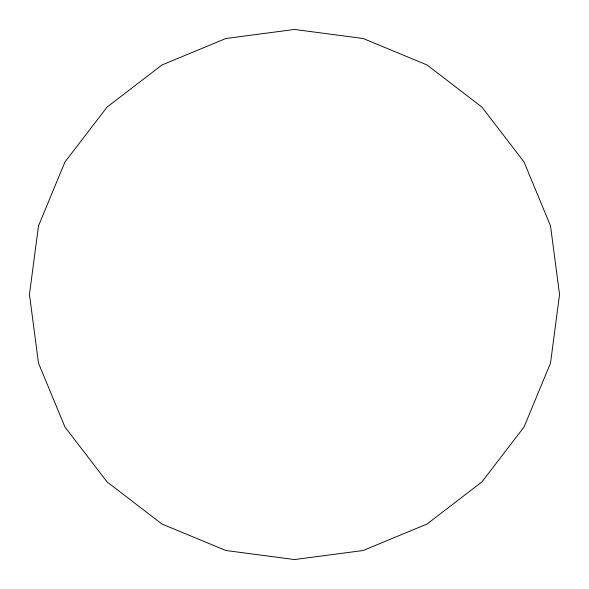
<?xml version="1.0" encoding="UTF-8"?>
<svg xmlns="http://www.w3.org/2000/svg" width="589" height="589" viewBox="0 0 589 589"><rect width="100%" height="100%" fill="white"/><g stroke="black" fill="none" stroke-linecap="round" stroke-linejoin="round"><path stroke-width="0.88" d="M38.484 225.904L29.45 294.5L38.484 363.096L64.959 427.025L107.08 481.92L161.975 524.041L225.904 550.516L294.5 559.55L363.096 550.516L427.025 524.041L481.92 481.92L524.041 427.025L550.516 363.096L559.55 294.5L550.516 225.904L524.041 161.975L481.92 107.08L427.025 64.959L363.096 38.484L294.5 29.45L225.904 38.484L161.975 64.959L107.08 107.08L64.959 161.975L38.484 225.904"/></g></svg>
